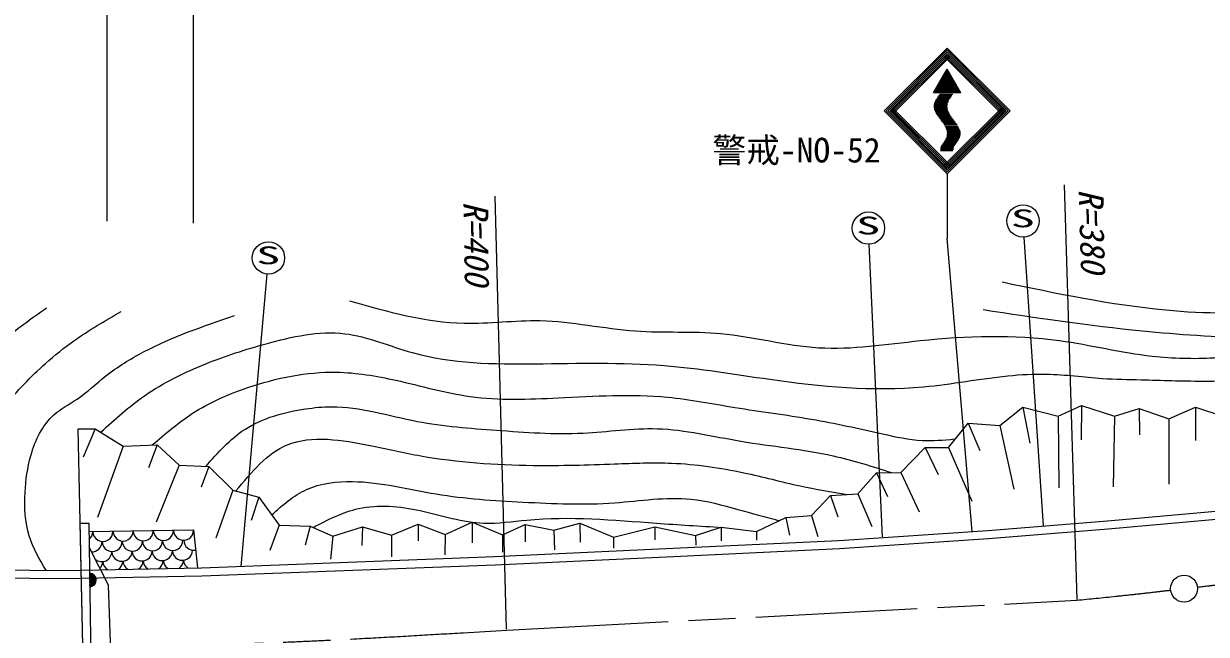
# Model space of a CAD drawing. Units: millimetres, scale not verified. Extents: x 40000 to 680000, y 20000 to 380000.
# Drawn here: x 184799 to 272569, y 265886 to 311219 of the extents above; entities that cross this region are included whole.
import ezdxf
from ezdxf.enums import TextEntityAlignment as Align

# ---------------------------------------------------------------- set-up
doc = ezdxf.new("R2010")
doc.units = ezdxf.units.MM
doc.header["$LTSCALE"] = 1000
doc.linetypes.add('CHAIN', pattern=[18.5, 12, -1.5, 3.5, -1.5])
for name, color, linetype, lineweight in [('M-BGD', 7, 'Continuous', 25), ('M-BMK', 2, 'CHAIN', 25), ('M-BMK-SRVR', 3, 'Continuous', 13), ('M-STR-HTXT', 7, 'Continuous', 13), ('M-STR-STR3', 7, 'Continuous', 13), ('M-STR-STRC', 7, 'Continuous', 13)]:
    doc.layers.add(name, color=color, linetype=linetype, lineweight=lineweight)
doc.styles.add('ＭＳ ゴシック', font='')
doc.styles.get('ＭＳ ゴシック').set_extended_font_data('MS Gothic')

msp = doc.modelspace()

# ---------------------------------------------------------------- linework, layer by layer
at = {"layer": 'M-BGD'}
for p, q in [((257253, 281384), (258962, 282740)), ((258962, 282740), (261566, 282089)), ((258962, 282740), (259479, 280087)), ((261566, 282089), (263302, 282876)), ((263302, 282876), (263267, 280314)), ((263302, 282876), (265744, 282089)), ((265744, 282089), (267588, 282659)), ((267588, 282659), (269786, 281872)), ((267588, 282659), (267615, 280701)), ((269786, 281872), (271766, 282740)), ((271766, 282740), (271763, 280287)), ((271766, 282740), (273801, 282089)), ((261566, 282089), (261626, 276766)), ((265744, 282089), (265654, 276846)), ((269786, 281872), (269789, 277033)), ((188845, 281151), (190112, 281150)), ((189358, 256907), (188845, 281140)), ((190112, 281150), (189212, 279039)), ((190112, 281150), (192183, 279867)), ((253428, 279756), (254893, 281574)), ((254893, 281574), (257253, 281384)), ((254893, 281574), (255757, 279527)), ((257253, 281384), (258278, 276659)), ((192183, 279867), (190289, 274559)), ((192183, 279867), (194718, 279956)), ((194718, 279956), (194071, 278236)), ((194718, 279956), (196346, 278437)), ((249901, 277912), (251692, 279756)), ((251692, 279756), (253428, 279756)), ((251692, 279756), (252663, 277740)), ((253428, 279756), (255157, 275779)), ((196346, 278437), (194642, 274221)), ((196346, 278437), (198536, 278339)), ((198536, 278339), (197980, 276820)), ((198536, 278339), (200311, 276593)), ((246700, 276311), (248084, 277885)), ((248084, 277885), (249901, 277912)), ((248084, 277885), (248901, 276126)), ((249901, 277912), (251249, 274992)), ((200311, 276593), (199058, 273017)), ((200311, 276593), (202254, 276080)), ((202254, 276080), (201678, 274327)), ((202254, 276080), (203757, 273993)), ((243255, 274711), (244666, 276203)), ((244666, 276203), (246700, 276311)), ((244666, 276203), (245233, 274605)), ((246700, 276311), (247741, 273885)), ((265234, 274318), (274081, 275106)), ((188984, 274142), (189625, 274142)), ((189358, 256907), (188984, 274142)), ((189625, 274142), (189862, 257783)), ((203757, 273993), (203063, 272101)), ((203757, 273993), (206065, 273926)), ((206065, 273926), (205684, 272507)), ((206065, 273926), (207752, 273171)), ((207752, 273171), (209949, 273859)), ((209949, 273859), (209899, 272484)), ((209949, 273859), (212101, 273260)), ((212101, 273260), (214077, 274059)), ((214077, 274059), (216074, 273305)), ((214077, 274059), (214082, 272826)), ((216074, 273305), (218093, 274214)), ((218093, 274214), (218089, 272691)), ((218093, 274214), (220335, 273282)), ((220335, 273282), (222022, 274037)), ((222022, 274037), (224152, 273615)), ((222022, 274037), (222025, 272754)), ((224152, 273615), (226083, 274148)), ((226083, 274148), (228568, 273105)), ((226083, 274148), (226088, 272723)), ((228568, 273105), (231631, 273859)), ((231631, 273859), (234649, 273216)), ((231631, 273859), (231641, 272906)), ((239177, 273526), (241356, 274548)), ((241356, 274548), (243255, 274711)), ((241356, 274548), (241640, 273240)), ((243255, 274711), (243727, 273161)), ((256362, 273603), (265234, 274318)), ((265284, 273720), (274147, 274510)), ((189634, 273515), (197414, 273641)), ((197414, 273641), (197691, 270811)), ((207752, 273171), (207581, 271456)), ((212101, 273260), (212106, 271639)), ((216074, 273305), (216058, 271790)), ((220335, 273282), (220344, 271974)), ((224152, 273615), (224192, 272157)), ((228568, 273105), (228574, 272292)), ((234649, 273216), (236558, 273837)), ((234649, 273216), (234692, 272507)), ((236558, 273837), (239177, 273526)), ((236558, 273837), (236573, 272818)), ((239177, 273526), (239186, 272874)), ((245307, 272854), (256362, 273603)), ((245341, 272255), (256406, 273005)), ((256406, 273005), (265284, 273720)), ((191101, 269541), (189651, 272348)), ((219770, 271654), (233514, 272297)), ((233514, 272297), (245307, 272854)), ((233542, 271697), (245341, 272255)), ((198007, 270817), (219770, 271654)), ((219796, 271054), (233542, 271697)), ((177273, 270753), (187651, 270624)), ((187651, 270624), (189060, 270651)), ((189067, 270651), (198007, 270817)), ((198024, 270218), (219796, 271054)), ((177257, 270153), (187653, 270024)), ((187653, 270024), (189073, 270051)), ((189073, 270051), (198024, 270218)), ((191391, 261210), (191101, 269541))]:
    msp.add_line(p, q, dxfattribs=at)
for centre, radius, start, end in [((189181, 273507), 748, 308.07101, 0.93146), ((190678, 273532), 748, 180.93146, 0.93146), ((192175, 273556), 748, 180.93146, 0.93146), ((193671, 273580), 748, 180.93146, 0.93146), ((195168, 273605), 748, 180.93146, 0.93146), ((196665, 273629), 748, 180.93146, 0.93146), ((189869, 272758), 748, 266.64722, 0.93146), ((191366, 272782), 748, 180.93146, 0.93146), ((192863, 272807), 748, 180.93146, 0.93146), ((193589, 272080), 748, 180.93146, 0.93146), ((194359, 272831), 748, 180.93146, 0.93146), ((195086, 272104), 748, 180.93146, 0.93146), ((195856, 272855), 748, 180.93146, 0.93146), ((196583, 272128), 748, 180.93146, 0.93146), ((197427, 272879), 748, 180.93146, 280.25588), ((190596, 272031), 748, 229.33673, 0.93146), ((189920, 271315), 748, 315.66449, 357.77493), ((191416, 271339), 748, 184.07387, 238.74025), ((192093, 272055), 748, 180.93146, 0.93146), ((191416, 271339), 748, 303.40155, 357.77493), ((192913, 271364), 748, 184.07387, 239.48353), ((192913, 271364), 748, 303.03946, 357.77493), ((194410, 271388), 748, 184.07387, 238.05106), ((194410, 271388), 748, 304.09937, 357.77493), ((195907, 271412), 748, 184.07387, 235.93872), ((195907, 271412), 748, 304.75883, 357.77493), ((197404, 271437), 748, 184.07387, 238.46873), ((189686, 269920), 500, 270.83098, 90.83098), ((189686, 269920), 500, 270.83098, 90.83098), ((189686, 269920), 450, 270.83098, 90.83098), ((189686, 269920), 400, 270.83098, 90.83098), ((189686, 269920), 350, 270.83098, 90.83098), ((189686, 269920), 300, 270.83098, 90.83098), ((189686, 269920), 250, 270.83098, 90.83098), ((189686, 269920), 200, 270.83098, 90.83098), ((189686, 269920), 150, 270.83098, 90.83098), ((189686, 269920), 100, 270.83098, 90.83098), ((189686, 269920), 50, 270.83098, 90.83098)]:
    msp.add_arc(centre, radius, start, end, dxfattribs=at)
for points, knots in [([(257414, 292048), (261425, 291206), (265437, 290365), (269551, 289968), (272477, 289685), (275454, 289627), (278305, 290219), (279901, 290551), (281457, 291086), (282991, 291659), (284667, 292285), (286316, 292956), (287993, 293572), (289922, 294282), (291888, 294920), (293894, 295339), (296744, 295935), (299675, 296089), (302580, 296391), (303826, 296520), (305067, 296677), (306305, 296848), (307404, 296999), (308500, 297162), (309602, 297319), (313086, 297817), (316619, 298262), (320115, 298016), (321719, 297903), (323316, 297645), (324908, 297377), (326492, 297111), (328071, 296835), (329641, 296512), (331281, 296175), (332911, 295786), (334540, 295396)], [0, 0, 0, 0, 1, 1, 1, 2, 2, 2, 3, 3, 3, 4, 4, 4, 5, 5, 5, 6, 6, 6, 7, 7, 7, 8, 8, 8, 9, 9, 9, 10, 10, 10, 11, 11, 11, 12, 12, 12, 12]), ([(255996, 289991), (259934, 289395), (263871, 288800), (267814, 288413), (269161, 288281), (270509, 288173), (271874, 288083), (274691, 287897), (277583, 287786), (280268, 288490), (282451, 289062), (284497, 290173), (286628, 290987), (287820, 291443), (289039, 291805), (290230, 292265), (291670, 292822), (293069, 293523), (294557, 293892), (295540, 294135), (296561, 294234), (297578, 294327), (298578, 294419), (299572, 294506), (300569, 294589), (301517, 294668), (302466, 294744), (303415, 294821), (304589, 294917), (305763, 295014), (306930, 295170), (309359, 295495), (311758, 296076), (314200, 296264), (316158, 296415), (318143, 296312), (320091, 296016), (322242, 295689), (324347, 295126), (326417, 294466), (327740, 294044), (329049, 293582), (330358, 293120)], [0, 0, 0, 0, 1, 1, 1, 2, 2, 2, 3, 3, 3, 4, 4, 4, 5, 5, 5, 6, 6, 6, 7, 7, 7, 8, 8, 8, 9, 9, 9, 10, 10, 10, 11, 11, 11, 12, 12, 12, 13, 13, 13, 14, 14, 14, 14]), ([(208988, 290646), (211802, 289846), (214616, 289046), (217484, 288983), (219356, 288942), (221250, 289215), (223129, 289175), (225498, 289124), (227842, 288578), (230209, 288409), (232309, 288260), (234428, 288409), (236524, 288218), (238961, 287996), (241368, 287314), (243795, 287166), (246292, 287012), (248810, 287424), (251337, 287692), (254791, 288058), (258264, 288157), (261670, 287692), (263972, 287377), (266244, 286805), (268559, 286544), (270081, 286372), (271622, 286334), (273151, 286416), (274623, 286495), (276084, 286685), (277552, 286863), (279912, 287148), (282291, 287402), (284568, 288011), (287866, 288892), (290952, 290515), (294209, 291626), (295462, 292054), (296741, 292406), (298034, 292664), (301684, 293392), (305441, 293370), (309185, 293644), (311716, 293829), (314241, 294150), (316746, 293979), (318422, 293864), (320088, 293530), (321742, 293166), (324037, 292660), (326306, 292099), (328575, 291537)], [0, 0, 0, 0, 1, 1, 1, 2, 2, 2, 3, 3, 3, 4, 4, 4, 5, 5, 5, 6, 6, 6, 7, 7, 7, 8, 8, 8, 9, 9, 9, 10, 10, 10, 11, 11, 11, 12, 12, 12, 13, 13, 13, 14, 14, 14, 15, 15, 15, 16, 16, 16, 17, 17, 17, 17]), ([(190519, 280898), (191567, 281845), (192616, 282793), (193771, 283596), (195177, 284573), (196739, 285335), (198329, 285974), (199782, 286557), (201257, 287036), (202787, 287460), (204705, 287990), (206709, 288433), (208632, 288203), (210329, 287999), (211963, 287270), (213641, 286799), (216596, 285970), (219689, 285941), (222762, 285970), (225973, 286000), (229163, 286093), (232330, 285842), (234948, 285634), (237550, 285191), (240175, 284822), (243964, 284288), (247801, 283910), (251582, 284258), (253672, 284451), (255745, 284865), (257843, 285077), (258797, 285173), (259757, 285227), (260713, 285204), (262098, 285171), (263476, 284977), (264859, 284885), (265813, 284822), (266769, 284808), (267726, 284785), (269246, 284748), (270766, 284689), (272283, 284686), (274377, 284681), (276463, 284782), (278574, 284884), (280531, 284978), (282510, 285074), (284369, 285577), (286623, 286188), (288701, 287398), (290858, 288401), (293259, 289517), (295758, 290376), (298338, 290877), (299319, 291068), (300313, 291207), (301310, 291274), (303599, 291427), (305908, 291203), (308195, 291274), (310029, 291330), (311849, 291577), (313693, 291769), (314736, 291877), (315787, 291968), (316814, 291868), (318662, 291688), (320430, 290889), (322262, 290481), (323230, 290266), (324216, 290160), (325201, 290054)], [0, 0, 0, 0, 1, 1, 1, 2, 2, 2, 3, 3, 3, 4, 4, 4, 5, 5, 5, 6, 6, 6, 7, 7, 7, 8, 8, 8, 9, 9, 9, 10, 10, 10, 11, 11, 11, 12, 12, 12, 13, 13, 13, 14, 14, 14, 15, 15, 15, 16, 16, 16, 17, 17, 17, 18, 18, 18, 19, 19, 19, 20, 20, 20, 21, 21, 21, 22, 22, 22, 23, 23, 23, 24, 24, 24, 24]), ([(179297, 270728), (178999, 271507), (178701, 272286), (178325, 273036), (178027, 273630), (177680, 274207), (177469, 274827), (177083, 275957), (177148, 277231), (177352, 278447), (177530, 279509), (177815, 280527), (178247, 281483), (178800, 282706), (179594, 283828), (180466, 284870), (181302, 285869), (182210, 286795), (183191, 287634), (184238, 288530), (185369, 289328), (186500, 290126)], [0, 0, 0, 0, 1, 1, 1, 2, 2, 2, 3, 3, 3, 4, 4, 4, 5, 5, 5, 6, 6, 6, 7, 7, 7, 7]), ([(182918, 270683), (182438, 271554), (181958, 272424), (181634, 273347), (181173, 274660), (181028, 276079), (181050, 277513), (181065, 278481), (181156, 279457), (181517, 280316), (181907, 281243), (182611, 282035), (183308, 282807), (184321, 283930), (185318, 285011), (186422, 285999), (187088, 286594), (187792, 287156), (188524, 287673), (189649, 288468), (190838, 289161), (192028, 289853)], [0, 0, 0, 0, 1, 1, 1, 2, 2, 2, 3, 3, 3, 4, 4, 4, 5, 5, 5, 6, 6, 6, 7, 7, 7, 7]), ([(186460, 270639), (185977, 271467), (185494, 272294), (185216, 273192), (184898, 274218), (184848, 275336), (184904, 276423), (184952, 277346), (185077, 278248), (185332, 279148), (185655, 280285), (186185, 281420), (187045, 282184), (187557, 282639), (188184, 282962), (188758, 283352), (189517, 283868), (190181, 284499), (190899, 285065), (191770, 285751), (192720, 286339), (193702, 286856), (195848, 287984), (198150, 288767), (200452, 289550)], [0, 0, 0, 0, 1, 1, 1, 2, 2, 2, 3, 3, 3, 4, 4, 4, 5, 5, 5, 6, 6, 6, 7, 7, 7, 8, 8, 8, 8]), ([(194343, 279943), (195310, 280776), (196278, 281609), (197340, 282295), (198597, 283107), (199988, 283714), (201425, 284202), (203557, 284925), (205791, 285385), (208015, 285345), (209495, 285319), (210970, 285071), (212426, 284746), (214267, 284336), (216078, 283803), (217927, 283548), (220073, 283252), (222271, 283331), (224462, 283439), (227183, 283573), (229894, 283750), (232577, 283494), (234253, 283333), (235917, 283004), (237588, 282731), (239476, 282422), (241373, 282186), (243252, 281860), (245019, 281553), (246771, 281167), (248534, 280770), (249509, 280551), (250488, 280329), (251475, 280280), (252270, 280241), (253071, 280315), (253872, 280389)], [0, 0, 0, 0, 1, 1, 1, 2, 2, 2, 3, 3, 3, 4, 4, 4, 5, 5, 5, 6, 6, 6, 7, 7, 7, 8, 8, 8, 9, 9, 9, 10, 10, 10, 11, 11, 11, 12, 12, 12, 12]), ([(198312, 278349), (199208, 279364), (200105, 280380), (201207, 281097), (202524, 281954), (204135, 282384), (205727, 282622), (206366, 282718), (207001, 282782), (207633, 282786), (209771, 282796), (211878, 282104), (214005, 281696), (215953, 281323), (217919, 281187), (219887, 281043), (222026, 280886), (224169, 280719), (226314, 280825), (228152, 280916), (229991, 281207), (231815, 281152), (233892, 281089), (235950, 280578), (238023, 280226), (240318, 279836), (242633, 279642), (244885, 279137), (246337, 278811), (247763, 278356), (249189, 277901)], [0, 0, 0, 0, 1, 1, 1, 2, 2, 2, 3, 3, 3, 4, 4, 4, 5, 5, 5, 6, 6, 6, 7, 7, 7, 8, 8, 8, 9, 9, 9, 10, 10, 10, 10]), ([(200549, 276530), (201710, 277931), (202870, 279332), (204366, 279953), (206161, 280699), (208440, 280321), (210520, 279899), (211816, 279636), (213035, 279356), (214278, 279137), (216988, 278657), (219813, 278462), (222610, 278429), (224633, 278404), (226642, 278463), (228656, 278537), (230071, 278589), (231489, 278649), (232904, 278592), (234697, 278520), (236484, 278262), (238241, 277884), (239646, 277582), (241032, 277203), (242435, 276904), (243589, 276657), (244756, 276463), (245922, 276270)], [0, 0, 0, 0, 1, 1, 1, 2, 2, 2, 3, 3, 3, 4, 4, 4, 5, 5, 5, 6, 6, 6, 7, 7, 7, 8, 8, 8, 9, 9, 9, 9]), ([(203205, 274759), (204017, 275477), (204829, 276195), (205782, 276631), (206824, 277109), (208034, 277249), (209213, 277230), (211338, 277197), (213361, 276647), (215421, 276305), (217540, 275952), (219696, 275820), (221848, 275705), (224117, 275585), (226381, 275484), (228656, 275651), (230551, 275790), (232454, 276114), (234320, 275923), (235494, 275803), (236654, 275479), (237805, 275161), (238830, 274877), (239849, 274598), (240867, 274319)], [0, 0, 0, 0, 1, 1, 1, 2, 2, 2, 3, 3, 3, 4, 4, 4, 5, 5, 5, 6, 6, 6, 7, 7, 7, 8, 8, 8, 8]), ([(206284, 273828), (207384, 274396), (208483, 274964), (209654, 275225), (211124, 275552), (212706, 275395), (214230, 275069), (215835, 274726), (217377, 274196), (218961, 274139), (220009, 274101), (221076, 274270), (222141, 274371), (225356, 274678), (228558, 274369), (231759, 274139), (233382, 274022), (235005, 273925), (236627, 273829)], [0, 0, 0, 0, 1, 1, 1, 2, 2, 2, 3, 3, 3, 4, 4, 4, 5, 5, 5, 6, 6, 6, 6])]:
    msp.add_open_spline(points, degree=3, knots=knots, dxfattribs=at)
at = {"layer": 'M-BMK'}
msp.add_line((220650, 266206), (262961, 268419), dxfattribs=at)
for points, knots in [([(271917, 269392), (272468, 269458), (273019, 269524), (273570, 269583), (273758, 269603), (273945, 269622), (274133, 269641), (274320, 269661), (274508, 269680), (274695, 269700), (275820, 269819), (276944, 269940), (278067, 270069), (282712, 270604), (287340, 271288), (291956, 272043), (298757, 273154), (305533, 274420), (312255, 275928), (319726, 277603), (327130, 279576), (334497, 281680), (341357, 283639), (348185, 285711), (354918, 288055), (358925, 289451), (362899, 290943), (366873, 292435)], [0, 0, 0, 0, 1, 1, 1, 2, 2, 2, 3, 3, 3, 4, 4, 4, 5, 5, 5, 6, 6, 6, 7, 7, 7, 8, 8, 8, 9, 9, 9, 9]), ([(262961, 268419), (263923, 268516), (264885, 268614), (265847, 268714), (266844, 268818), (267841, 268926), (268836, 269041), (269198, 269083), (269559, 269126), (269920, 269169)], [0, 0, 0, 0, 1, 1, 1, 2, 2, 2, 3, 3, 3, 3]), ([(172070, 265182), (178596, 265053), (185122, 264923), (191648, 264983), (196998, 265033), (202347, 265209), (207692, 265468), (212013, 265678), (216332, 265942), (220650, 266206)], [0, 0, 0, 0, 1, 1, 1, 2, 2, 2, 3, 3, 3, 3])]:
    msp.add_open_spline(points, degree=3, knots=knots, dxfattribs=at)
at = {"layer": 'M-BMK-SRVR'}
msp.add_circle((270920, 269277), 1000, dxfattribs=at)
at = {"layer": 'M-STR-HTXT'}
for p, q in [((262975, 268481), (262043, 299256)), ((220638, 266267), (219794, 298412))]:
    msp.add_line(p, q, dxfattribs=at)
at = {"layer": 'M-STR-STR3'}
for p, q in [((190985, 296553), (190985, 336501)), ((197414, 296404), (197414, 328613))]:
    msp.add_line(p, q, dxfattribs=at)
at = {"layer": 'M-STR-STRC'}
for p, q in [((253335, 309406), (248668, 304739)), ((253335, 309265), (248810, 304739)), ((253335, 309123), (248951, 304739)), ((253335, 308982), (249093, 304739)), ((253335, 309406), (258002, 304739)), ((253335, 309265), (257861, 304739)), ((253335, 309123), (257719, 304739)), ((253335, 308982), (257578, 304739)), ((253406, 308911), (249163, 304669)), ((253477, 308841), (249234, 304598)), ((253547, 308770), (249305, 304527)), ((253123, 308770), (257366, 304527)), ((253194, 308841), (257437, 304598)), ((253265, 308911), (257507, 304669)), ((252318, 306071), (253335, 307833)), ((253660, 307271), (253011, 307271)), ((253602, 307371), (253069, 307371)), ((253544, 307471), (253127, 307471)), ((253486, 307571), (253184, 307571)), ((253429, 307671), (253242, 307671)), ((253371, 307771), (253300, 307771)), ((254352, 306071), (253335, 307833)), ((252318, 306071), (253348, 307102)), ((254079, 306371), (252491, 306371)), ((254121, 306471), (252549, 306471)), ((254064, 306571), (252607, 306571)), ((254006, 306671), (252665, 306671)), ((253948, 306771), (252722, 306771)), ((253890, 306871), (252780, 306871)), ((253833, 306971), (252838, 306971)), ((253775, 307071), (252896, 307071)), ((253717, 307171), (252953, 307171)), ((254316, 306134), (253348, 307102)), ((254352, 306071), (252318, 306071)), ((254279, 306171), (252376, 306171)), ((254179, 306271), (252434, 306271)), ((253441, 305471), (252450, 305471)), ((253488, 305571), (252498, 305571)), ((253550, 305671), (252565, 305671)), ((253621, 305771), (252626, 305771)), ((253684, 305871), (252696, 305871)), ((253760, 305971), (252766, 305971)), ((252818, 306071), (252818, 306068)), ((253835, 306071), (252835, 306071)), ((253816, 306134), (254316, 306134)), ((248668, 304739), (253335, 300072)), ((248810, 304739), (253335, 300214)), ((248951, 304739), (253335, 300355)), ((249093, 304739), (253335, 300497)), ((249163, 304810), (253406, 300567)), ((249234, 304881), (253477, 300638)), ((249305, 304951), (253547, 300709)), ((253334, 305071), (252334, 305071)), ((253347, 304971), (252352, 304971)), ((253347, 305171), (252355, 305171)), ((253362, 304871), (252368, 304871)), ((253369, 305271), (252371, 305271)), ((253402, 305371), (252403, 305371)), ((253388, 304771), (252404, 304771)), ((253433, 304671), (252444, 304671)), ((253472, 304571), (252490, 304571)), ((257366, 304951), (253123, 300709)), ((257437, 304881), (253194, 300638)), ((257507, 304810), (253265, 300567)), ((257578, 304739), (253335, 300497)), ((257719, 304739), (253335, 300355)), ((257861, 304739), (253335, 300214)), ((258002, 304739), (253335, 300072)), ((253532, 304471), (252552, 304471)), ((253591, 304371), (252621, 304371)), ((253659, 304271), (252680, 304271)), ((253735, 304171), (252755, 304171)), ((253810, 304071), (252835, 304071)), ((253880, 303971), (252900, 303971)), ((253957, 303871), (252980, 303871)), ((254028, 303771), (253050, 303771)), ((254091, 303671), (253111, 303671)), ((254159, 303571), (253176, 303571)), ((254205, 303471), (253225, 303471)), ((254257, 303371), (253271, 303371)), ((254294, 303271), (253300, 303271)), ((254299, 302871), (253308, 302871)), ((254312, 303171), (253320, 303171)), ((254313, 302971), (253322, 302971)), ((254331, 303071), (253334, 303071)), ((253814, 301971), (252835, 301971)), ((253835, 302071), (252867, 302071)), ((253906, 302171), (252917, 302171)), ((253975, 302271), (252991, 302271)), ((254044, 302371), (253059, 302371)), ((254110, 302471), (253122, 302471)), ((254176, 302571), (253184, 302571)), ((254224, 302671), (253229, 302671)), ((254270, 302771), (253276, 302771)), ((253797, 301871), (252835, 301871)), ((253757, 301771), (252835, 301771)), ((253335, 300072), (253335, 295272)), ((255180, 273508), (253335, 295272)), ((260493, 273935), (259048, 295373)), ((248543, 273129), (247549, 294840)), ((200948, 270930), (202861, 292633))]:
    msp.add_line(p, q, dxfattribs=at)
for centre in [(258967, 296570), (247494, 296039), (202966, 293828)]:
    msp.add_circle(centre, 1200, dxfattribs=at)

# ---------------------------------------------------------------- texts
at = {"layer": 'M-STR-HTXT', "style": 'ＭＳ ゴシック', "oblique": 15}
for s, rotation, p in [('R=380', 271.773, (262533, 298906)), ('R=400', 270.998, (216885, 298007))]:
    msp.add_text(s, height=1833, rotation=rotation, dxfattribs=at).set_placement(p, align=Align.BOTTOM_LEFT)
at = {"layer": 'M-STR-STRC', "style": 'ＭＳ ゴシック'}
msp.add_text('警戒-NO-52', height=1833, dxfattribs=at).set_placement((235916, 300363), align=Align.BOTTOM_LEFT)
at = {"layer": 'M-STR-STRC', "style": 'ＭＳ ゴシック', "width": 2}
for p in [(246575, 295176), (258049, 295708), (202048, 292966)]:
    msp.add_text('S', height=1320, dxfattribs=at).set_placement(p, align=Align.BOTTOM_LEFT)

doc.saveas('drawing.dxf')
